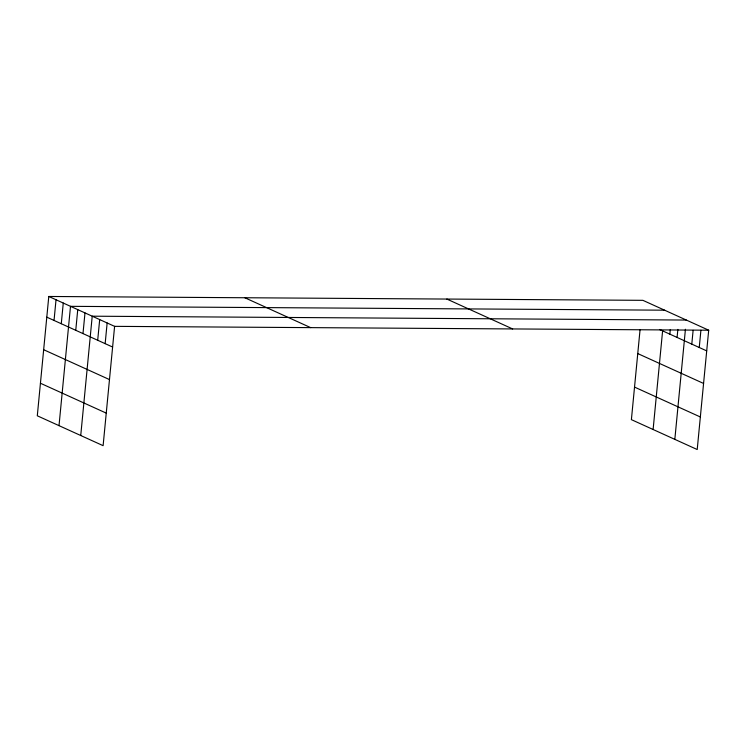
<?xml version="1.0" encoding="UTF-8"?>
<svg xmlns="http://www.w3.org/2000/svg" width="746" height="746" viewBox="0 0 746 746"><rect width="100%" height="100%" fill="white"/><g stroke="black" fill="none" stroke-linecap="round" stroke-linejoin="round"><path stroke-width="1.12" d="M48.788 296.47L37.3 415.792L103.116 445.67L114.604 326.356L48.788 296.47L642.884 300.33L708.7 330.208L697.212 449.53L631.396 419.644L640.059 329.695M54.038 320.444L56.025 299.761M61.275 323.727L63.27 303.044M59.018 425.649L70.506 306.336L664.602 310.187M75.756 330.301L77.752 309.618M82.992 333.593L84.988 312.91M80.736 435.515L92.224 316.192L686.32 320.053M97.698 340.26L99.684 319.577M105.158 343.645L107.144 322.962M653.114 429.51L662.607 330.87M669.852 334.161L670.29 329.564M677.088 337.444L677.862 329.406M674.832 439.366L685.434 329.247M691.794 344.12L693.118 330.329M699.254 347.505L700.904 330.273M114.604 326.356L708.7 330.208M659.511 329.462L706.704 350.89M637.755 353.567L703.571 383.444M446.835 299.062L512.651 328.939M634.529 387.099L700.345 416.977M244.837 297.747L310.653 327.625M46.793 317.153L112.618 347.039M43.66 349.706L109.485 379.583M40.433 383.239L106.249 413.116"/></g></svg>
